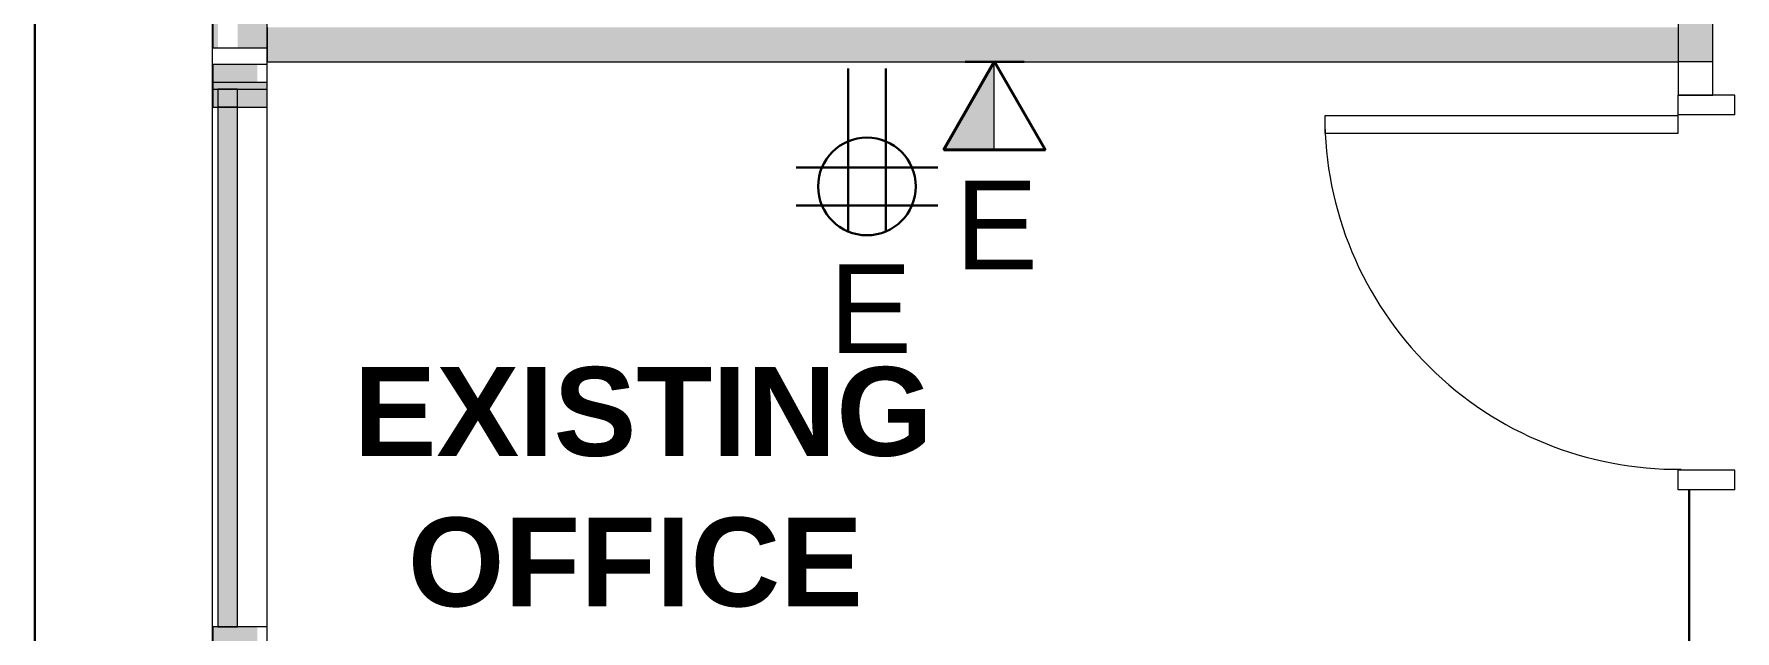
# Model space of a CAD drawing. Header units: inches. Extents: x 385 to 2249, y -1773 to -36.
# Drawn here: x 392.3 to 564.7, y -994.1 to -933.6 of the extents above; entities that cross this region are included whole.
import ezdxf

# ---------------------------------------------------------------- set-up
doc = ezdxf.new("R2010")
doc.units = ezdxf.units.IN
doc.header["$MEASUREMENT"] = 0
for name, color, linetype, lineweight in [('A-ANNO-NOTE', 131, 'Continuous', 30), ('A-AREA-IDEN', 2, 'Continuous', 9), ('A-DETL', 90, 'Continuous', 9), ('A-DETL-THIN', 151, 'Continuous', 9), ('A-DOOR', 31, 'Continuous', 13), ('A-DOOR-FRAM', 31, 'Continuous', 20), ('A-GLAZ', 151, 'Continuous', 13), ('A-GLAZ-CURT', 52, 'Continuous', 13), ('A-GLAZ-CWMG', 51, 'Continuous', 13), ('A-WALL', 113, 'Continuous', 13), ('A-WALL-PATT', 111, 'Continuous', 13), ('I-WALL', 2, 'Continuous', 13)]:
    doc.layers.add(name, color=color, linetype=linetype, lineweight=lineweight)
doc.styles.add('Swis721 Lt BT', font='swissl.ttf', dxfattribs={"height": 8.999999999999998})
doc.styles.add('Swis721 Lt BT_B', font='', dxfattribs={"height": 8.999999999999991})
doc.styles.get('Swis721 Lt BT_B').set_extended_font_data('Swis721 Lt BT', bold=True)

# ---------------------------------------------------------------- blocks, each defined once
blk = doc.blocks.new('System Panel - Glazed 2-V2-Level 7 POWER _ SIGNAL')
at = {"layer": 'A-GLAZ-CURT', "lineweight": 9}
blk.add_hatch(color=7, dxfattribs=at).paths.add_polyline_path([(-27.25000000000113, 0.2499999999990052), (27.24999999999875, 0.2499999999994315), (27.24999999999875, 2.25), (-27.25000000000113, 2.249999999999573)], flags=0)
at = {"layer": 'A-GLAZ-CURT', "color": 8, "lineweight": 20}
for p, q in [((27.24999999999994, 2.250000000000085), (-27.24999999999994, 2.250000000000085)), ((-27.24999999999994, 2.250000000000085), (-27.24999999999994, 0.2500000000000284)), ((27.24999999999994, 0.2500000000000284), (27.24999999999994, 2.250000000000085)), ((-27.24999999999994, 0.2500000000000284), (27.24999999999994, 0.2500000000000284))]:
    blk.add_line(p, q, dxfattribs=at)
blk = doc.blocks.new('Rectangular Mullion - 2_5_ x 5_ rectangular-5019623-Level 7 POWER _ SIGNAL')
at = {"layer": 'A-GLAZ-CWMG', "lineweight": 9}
blk.add_hatch(color=7, dxfattribs=at).paths.add_polyline_path([(3.41060513164848e-12, 1.761131418497257), (3.751665644813328e-12, -2.749999999999886), (-2.499999999997385, -2.749999999999801), (-2.499999999997044, 1.757456228331108), (-1.227873058050704, 1.759326351701872)], flags=0)
at = {"layer": 'A-GLAZ-CWMG', "color": 8, "lineweight": 20}
for p, q in [((-2.500000000000113, 2.750000000000056), (0, 2.749999999999971)), ((-2.500000000000113, -2.750000000000056), (-2.500000000000113, 2.750000000000056)), ((0, 2.749999999999971), (3.41060513164848e-13, -2.750000000000056)), ((3.41060513164848e-13, -2.750000000000056), (-2.500000000000113, -2.750000000000056))]:
    blk.add_line(p, q, dxfattribs=at)
blk = doc.blocks.new('Walls 63 - Walls 3-5097518-Level 7 POWER _ SIGNAL')
at = {"layer": 'A-WALL', "lineweight": 9}
for p, q in [((40.35721965144332, -1605.912290635957), (40.35721965144179, -2559.916112278457)), ((58.33673650429481, -2559.916112278457), (58.33673650429557, -2085.830058429492))]:
    blk.add_line(p, q, dxfattribs=at)
blk = doc.blocks.new('Rectangular Mullion - 2_5_ x 5_ rectangular-V5-Level 7 POWER _ SIGNAL')
at = {"layer": 'A-GLAZ-CWMG', "lineweight": 9}
h = blk.add_hatch(color=7, dxfattribs=at)
h.paths.add_polyline_path([(4.263256414560601e-13, 1.70697820011344), (4.263256414560601e-13, 2.750000000000483), (-2.499999999999687, 2.750000000000397), (-2.499999999999687, -0.2499999999990905), (4.263256414560601e-13, -0.2499999999990052)], flags=0)
h.paths.add_polyline_path([(4.263256414560601e-13, -2.249999999999573), (-2.499999999999687, -2.249999999999658), (-2.499999999999602, -2.74999999999963), (5.11590769747272e-13, -2.749999999999545)], flags=0)
at = {"layer": 'A-GLAZ-CWMG', "color": 8, "lineweight": 20}
for p, q in [((0, 2.749999999999971), (-2.500000000000028, 2.749999999999971)), ((-2.500000000000028, 2.749999999999971), (-2.500000000000028, -2.749999999999971)), ((0, -2.749999999999971), (0, 2.749999999999971)), ((-2.500000000000028, -2.749999999999971), (0, -2.749999999999971))]:
    blk.add_line(p, q, dxfattribs=at)
blk = doc.blocks.new('System Panel - Glazed 2-5472194-Level 7 POWER _ SIGNAL')
at = {"layer": 'A-GLAZ-CURT', "color": 8, "lineweight": 20}
for p, q in [((26.34126779870638, 2.25), (-26.34126779870655, 2.25)), ((-26.34126779870655, 2.25), (-26.34126779870655, 0.2500000000000284)), ((26.34126779870638, 0.2500000000000284), (26.34126779870638, 2.25)), ((-26.34126779870655, 0.2500000000000284), (26.34126779870638, 0.2500000000000284))]:
    blk.add_line(p, q, dxfattribs=at)
blk = doc.blocks.new('Rectangular Mullion - 2_5_ x 5_ rectangular-V6-Level 7 POWER _ SIGNAL')
at = {"layer": 'A-GLAZ-CWMG', "lineweight": 9}
h = blk.add_hatch(color=7, dxfattribs=at)
h.paths.add_polyline_path([(-2.500000000000454, 2.749999999999971), (-4.263256414560601e-13, 2.749999999999971), (-4.263256414560601e-13, -0.2499999999995168), (-2.500000000000369, -0.2499999999995168), (-2.500000000000454, 1.706978200112928)], flags=0)
h.paths.add_polyline_path([(-2.500000000000454, -2.749999999999374), (-2.500000000000369, -2.250000000000085), (-4.263256414560601e-13, -2.250000000000085), (-5.11590769747272e-13, -2.749999999999374)], flags=0)
at = {"layer": 'A-GLAZ-CWMG', "color": 8, "lineweight": 20}
for p, q in [((-2.500000000000028, 2.749999999999971), (0, 2.749999999999971)), ((-2.500000000000028, -2.749999999999971), (-2.500000000000028, 2.749999999999971)), ((0, 2.749999999999971), (0, -2.749999999999971)), ((0, -2.749999999999971), (-2.500000000000028, -2.749999999999971))]:
    blk.add_line(p, q, dxfattribs=at)
blk = doc.blocks.new('Single Flush - OTJ_SOLIDFLUSH_ALUM-5770998-Level 7 POWER _ SIGNAL')
at = {"layer": 'A-DOOR', "lineweight": 20}
for p, q in [((16.15624999999965, 37.56249999999999), (16.15624999999971, 1.749999999999996)), ((17.90624999999965, 37.56249999999999), (16.15624999999965, 37.56249999999999)), ((17.90624999999971, 1.75), (17.90624999999965, 37.56249999999999)), ((16.15624999999971, 1.749999999999997), (17.90624999999971, 1.75))]:
    blk.add_line(p, q, dxfattribs=at)
at = {"layer": 'A-DOOR', "lineweight": 9}
blk.add_arc((17.90624999999971, 1.74999999999867), 35.8125, 90.0000000000005, 180.4999999999998, dxfattribs=at)
at = {"layer": 'A-DOOR-FRAM'}
for p, q in [((-20.00000000000034, -3.999999999999999), (-20.00000000000034, 1.75)), ((-20.00000000000034, 1.75), (-18.00000000000034, 1.75)), ((-18.00000000000034, -3.999999999999999), (-18.00000000000034, 1.75)), ((18.00000399999976, -3.999999999999999), (18.00000399999976, 1.75)), ((18.00000399999976, 1.75), (20.00000399999975, 1.75)), ((20.00000399999975, -3.999999999999999), (20.00000399999975, 1.75)), ((-20.00000000000034, -3.999999999999999), (-18.00000000000034, -3.999999999999999)), ((18.00000399999976, -3.999999999999999), (20.00000399999975, -3.999999999999999))]:
    blk.add_line(p, q, dxfattribs=at)
blk = doc.blocks.new('Frameless opening with glazing - 22_ x 84_-5661426-Level 7 POWER _ SIGNAL')
at = {"layer": 'A-GLAZ', "lineweight": 30}
blk.add_line((-12.50000000000011, -0.6249999999987627), (9.499999999999895, -0.6249999999987627), dxfattribs=at)

msp = doc.modelspace()

# ---------------------------------------------------------------- hatches: boundary and pattern name
at = {"layer": 'A-ANNO-NOTE', "lineweight": 9}
msp.add_hatch(color=256, dxfattribs=at).paths.add_polyline_path([(484.4695816964639, -945.2550687688271), (489.6266370747981, -945.2550687688271), (489.6266370747981, -936.3227868361059), (487.2708451984092, -940.4031380580693)], flags=0)
at = {"layer": 'A-WALL-PATT', "lineweight": 9}
h = msp.add_hatch(color=7, dxfattribs=at)
h.paths.add_polyline_path([(562.4157313499243, -936.3905001069106), (562.4157313499243, -928.1498594658085), (558.9157313499244, -928.1498594658085), (558.9157313499244, -936.3905001069106)], flags=0)
h.paths.add_polyline_path([(558.9157313499246, -866.1498594658078), (562.4157313499245, -866.1498594658078), (562.4157313499245, -813.2748594658086), (558.9157313499246, -813.2748594658086), (558.9157313499246, -829.4351380580692)], flags=0)
msp.add_hatch(color=7, dxfattribs=at).paths.add_polyline_path([(535.1940259269431, -936.3905001069106), (558.9157313499244, -936.3905001069106), (558.9157313499244, -932.89050010691), (415.9740477268292, -932.89050010691), (415.9740477268292, -936.3905001069106), (520.1611509269433, -936.3905001069106)], flags=0)

# ---------------------------------------------------------------- linework, layer by layer
at = {"layer": 'A-ANNO-NOTE'}
for p, q in [((474.8155135416496, -937.0437364587071), (474.8155135416496, -953.5702754652419)), ((478.6480312242335, -937.0437364587071), (478.6480312242335, -953.5702754652419)), ((489.6266370747972, -936.3227868361055), (484.4695816964633, -945.2550687688259)), ((489.6657313499242, -936.3905001069103), (484.5086759715903, -945.3227820396307)), ((486.6657313499246, -936.3905001069103), (492.6657313499246, -936.3905001069103)), ((489.6266370747977, -936.3227868361055), (494.7836924531316, -945.255068768826)), ((489.6657313499247, -936.3905001069103), (494.8227867282586, -945.322782039631)), ((494.7836924531316, -945.255068768826), (484.4695816964633, -945.2550687688259)), ((494.8227867282584, -945.322782039631), (484.5086759715902, -945.3227820396307)), ((483.905235776113, -947.0899776174152), (469.5583089897701, -947.0899776174151)), ((483.905235776113, -950.9224952999991), (469.5583089897701, -950.922495299999))]:
    msp.add_line(p, q, dxfattribs=at)
at = {"layer": 'A-ANNO-NOTE', "lineweight": 9}
for p, q in [((489.6266370747975, -936.3227868361049), (484.4695816964633, -945.255068768826)), ((489.6266370747975, -945.255068768826), (489.6266370747975, -936.3227868361049)), ((484.4695816964633, -945.255068768826), (489.6266370747975, -945.255068768826))]:
    msp.add_line(p, q, dxfattribs=at)
at = {"layer": 'A-ANNO-NOTE'}
msp.add_circle((476.7317723829416, -949.0062364587072), 4.949999999999989, dxfattribs=at)
at = {"layer": 'A-DETL', "lineweight": 13}
msp.add_line((415.9740477268285, -1064.140833389645), (415.9740477268301, -114.1408333896456), dxfattribs=at)
at = {"layer": 'A-DETL-THIN'}
msp.add_line((392.3498488175953, -77.05425858825383), (392.3498488175937, -1103.054258588254), dxfattribs=at)
at = {"layer": 'A-WALL'}
msp.add_line((562.4157313499238, -936.3905001069096), (558.9157313499238, -936.3905001069096), dxfattribs=at)
at = {"layer": 'I-WALL', "color": 8, "lineweight": 20}
for p, q in [((558.9157313499238, -928.1498594658075), (558.9157313499238, -936.3905001069096)), ((562.4157313499238, -936.3905001069096), (562.4157313499238, -928.1498594658075)), ((415.9740477268288, -932.890500106909), (415.9740477268288, -936.3905001069091)), ((415.9740477268288, -936.3905001069091), (558.9157313499238, -936.3905001069096))]:
    msp.add_line(p, q, dxfattribs=at)
at = {"layer": 'I-WALL'}
for p, q in [((558.9157313499238, -936.3905001069096), (558.9157313499238, -939.7655001069096)), ((562.4157313499238, -939.7655001069096), (562.4157313499238, -936.3905001069096)), ((558.9157313499238, -939.7655001069096), (562.4157313499238, -939.7655001069096))]:
    msp.add_line(p, q, dxfattribs=at)

# ---------------------------------------------------------------- block references
at = {"layer": 'A-DOOR', "rotation": 89.99999999999991}
msp.add_blockref('Single Flush - OTJ_SOLIDFLUSH_ALUM-5770998-Level 7 POWER _ SIGNAL', (560.6657313499237, -959.7655001069097), dxfattribs=at)
at = {"layer": 'A-GLAZ', "rotation": 269.9999999999999}
msp.add_blockref('Frameless opening with glazing - 22_ x 84_-5661426-Level 7 POWER _ SIGNAL', (560.6657313499237, -992.2655001069096), dxfattribs=at)
at = {"layer": 'A-GLAZ-CURT', "lineweight": 9, "rotation": 89.9999999999994}
for name, p in [('System Panel - Glazed 2-V2-Level 7 POWER _ SIGNAL', (413.2240477268291, -966.3908333896454)), ('System Panel - Glazed 2-5472194-Level 7 POWER _ SIGNAL', (413.2240477268291, -967.299565590939))]:
    msp.add_blockref(name, p, dxfattribs=at)
at = {"layer": 'A-GLAZ-CWMG', "lineweight": 9, "rotation": 269.9999999999994}
msp.add_blockref('Rectangular Mullion - 2_5_ x 5_ rectangular-V5-Level 7 POWER _ SIGNAL', (413.2240477268289, -934.9582977922328), dxfattribs=at)
at = {"layer": 'A-GLAZ-CWMG', "lineweight": 9, "extrusion": (0, 0, -1), "rotation": 90.0000000000006}
for name, p in [('Rectangular Mullion - 2_5_ x 5_ rectangular-5019623-Level 7 POWER _ SIGNAL', (-413.2240477268294, -936.6408333896452)), ('Rectangular Mullion - 2_5_ x 5_ rectangular-V6-Level 7 POWER _ SIGNAL', (-413.2240477268294, -938.4582977922327)), ('Rectangular Mullion - 2_5_ x 5_ rectangular-5019623-Level 7 POWER _ SIGNAL', (-413.2240477268293, -993.6408333896453))]:
    msp.add_blockref(name, p, dxfattribs=at)
at = {"layer": 'A-WALL', "lineweight": 9}
msp.add_blockref('Walls 63 - Walls 3-5097518-Level 7 POWER _ SIGNAL', (352.1093535716051, 1493.025612171534), dxfattribs=at)

# ---------------------------------------------------------------- texts
at = {"layer": 'A-ANNO-NOTE', "lineweight": 9, "char_height": 8.999999999999998, "width": 9.392999999999999, "attachment_point": 1, "style": 'Swis721 Lt BT'}
for insert in [(485.6597933878562, -948.4149738134726), (472.8995875215269, -956.8975896483537)]:
    msp.add_mtext('E', dxfattribs=dict(at, insert=insert))
at = {"layer": 'A-AREA-IDEN', "char_height": 8.999999999999991, "attachment_point": 1, "style": 'Swis721 Lt BT_B'}
for s, insert, width in [('EXISTING', (424.7269463864819, -967.3103987520632), 68.17499999999993), ('OFFICE', (430.2269463864819, -982.5603987520632), 54.84299999999995)]:
    msp.add_mtext(s, dxfattribs=dict(at, insert=insert, width=width))

doc.saveas('drawing.dxf')
